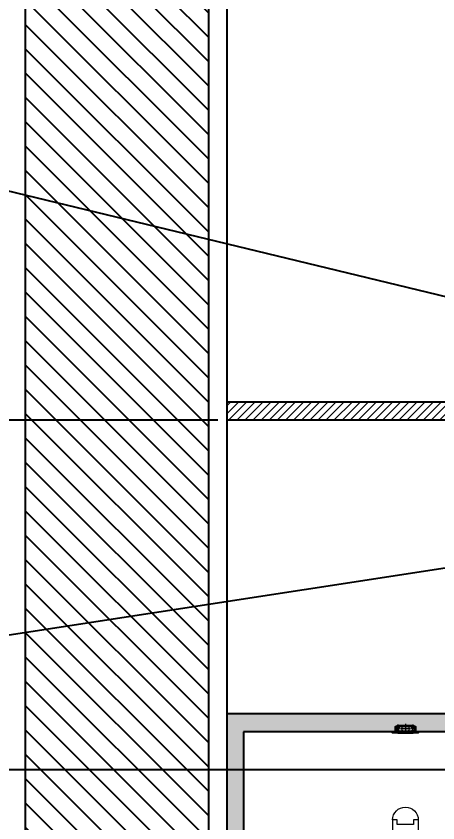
# Model space of a CAD drawing. Header units: inches. Extents: x 274057 to 444617, y 485849 to 635630.
# Drawn here: x 367036 to 367496, y 519060 to 519940 of the extents above; entities that cross this region are included whole.
import ezdxf

# ---------------------------------------------------------------- set-up
doc = ezdxf.new("R2010")
doc.units = ezdxf.units.IN
doc.header["$MEASUREMENT"] = 0
doc.linetypes.add('HIDDEN', pattern=[0.375, 0.25, -0.125])
for name, color, linetype in [('Calliper_wall hatch_CHB', 8, 'Continuous'), ('CQ Grg Gypsum', 41, 'Continuous'), ('CQ Plaster', 1, 'Continuous'), ('CQ section wall', 3, 'Continuous'), ('CQ wall section', 5, 'Continuous'), ('CQ Wood Section', 60, 'Continuous'), ('CQ_callout', 34, 'Continuous'), ('LIGHT', 4, 'Continuous')]:
    doc.layers.add(name, color=color, linetype=linetype)
for name, color, linetype, lineweight in [('CQ Gypsum Hatch', 8, 'Continuous', 20), ('CQ plan and elev dimension', 252, 'Continuous', 35), ('CQ wooh hatch', 8, 'HIDDEN', 18)]:
    doc.layers.add(name, color=color, linetype=linetype, lineweight=lineweight)
doc.styles.get("Standard").update_dxf_attribs({"font": 'arial.ttf'})
doc.dimstyles.new('CQ 50', dxfattribs={"dimscale": 0.5, "dimtxt": 150, "dimasz": 100, "dimexe": 100, "dimexo": 20, "dimgap": 80, "dimtad": 1, "dimdec": 0, "dimzin": 0, "dimdsep": 46, "dimtxsty": 'Standard', "dimblk": 'DOT', "dimcen": 100, "dimclrd": 250, "dimclre": 250, "dimclrt": 3, "dimadec": 0, "dimazin": 0, "dimtfac": 1, "dimtdec": 0, "dimtofl": 0, "dimtmove": 0, "dimatfit": 3, "dimfxl": 3, "dimtolj": 1, "dimtzin": 0, "dimlwd": -1, "dimarcsym": 0})
doc.dimstyles.get("Standard").update_dxf_attribs({"dimtxt": 0.18, "dimasz": 0.18, "dimexe": 0.18, "dimexo": 0.0625, "dimgap": 0.09, "dimtad": 0, "dimtih": 1, "dimtoh": 1, "dimdec": 4, "dimzin": 0, "dimdsep": 46, "dimtxsty": 'Standard', "dimcen": 0.09, "dimadec": 0, "dimazin": 0, "dimtfac": 1, "dimtdec": 4, "dimtofl": 0, "dimtmove": 0, "dimatfit": 3, "dimfxl": 1, "dimtolj": 1, "dimtzin": 0, "dimarcsym": 0})

# ---------------------------------------------------------------- blocks, each defined once
blk = doc.blocks.new('ff15 section c and d')
at = {"layer": 'Calliper_wall hatch_CHB'}
h = blk.add_hatch(dxfattribs=at)
h.set_pattern_fill('ANSI31,_O', color=8, scale=150)
h.set_pattern_definition([(45, (0, 0), (-13.25825214724776, 13.25825214724777), [])])
h.paths.add_polyline_path([(351925.355978742, 516299.2839683143), (351725.3559787967, 516299.2839683144), (351725.3559787967, 519999.2839683145), (351925.355978742, 519999.2839683145)])
h.paths.add_polyline_path([(358625.3565423972, 516299.283968315), (358425.3556870422, 516299.283968315), (358425.3556870422, 519999.2839683152), (358625.3565423972, 519999.2839683152)])
at = {"layer": 'CQ Plaster', "color": 1, "ltscale": 0.03}
blk.add_line((358405.3556869649, 516399.2839683138, 1.857095091338282e-07), (358405.3556869714, 519999.2839683152, -1.159742628575337e-07), dxfattribs=at)
at = {"layer": 'CQ section wall', "elevation": -1.201643152462454e-07}
blk.add_lwpolyline([(358625.3565423972, 516299.283968315), (358425.3556870422, 516299.283968315), (358425.3556870422, 519999.2839683152), (358625.3565423972, 519999.2839683152)], close=True, dxfattribs=at)
blk = doc.blocks.new('_Dot')
at = {"color": 0, "linetype": 'ByBlock', "lineweight": -2}
blk.add_line((-0.5, 0), (-1, 0), dxfattribs=at)
at = {"color": 0, "linetype": 'ByBlock', "const_width": 0.5}
blk.add_lwpolyline([(-0.25, 0, 1), (0.25, 0, 1)], format="xyb", close=True, dxfattribs=at)
blk = doc.blocks.new('*D142')
at = {"layer": 'CQ plan and elev dimension', "color": 250, "lineweight": -2, "transparency": 16777216}
for p, q in [((366579.6174718776, 519999.2839683678), (365178.4262079094, 519999.283968327)), ((367256.333062071, 519499.2839710935), (365178.426207924, 519499.2839710331))]:
    blk.add_line(p, q, dxfattribs=at)
at = {"layer": 'CQ plan and elev dimension', "color": 250, "transparency": 16777216}
blk.add_line((365228.4262079109, 519949.2839683285), (365228.4262079225, 519549.2839710345), dxfattribs=at)
at = {"layer": 'Defpoints', "color": 0, "transparency": 16777216}
for p in [(366589.6174718777, 519999.283968368, 0.001093449214952615), (365228.426207924, 519499.2839710345), (367266.3330620711, 519499.2839710937, 0.001093640281341307)]:
    blk.add_point(p, dxfattribs=at)
at = {"layer": 'CQ plan and elev dimension', "color": 250, "transparency": 16777216, "xscale": 50, "yscale": 50, "zscale": 50}
for p, rotation in [((365228.4262079094, 519999.2839683285), 90.00000000166753), ((365228.426207924, 519499.2839710345), 270.0000000016675)]:
    blk.add_blockref('_Dot', p, dxfattribs=dict(at, rotation=rotation))
at = {"layer": 'CQ plan and elev dimension', "color": 3, "transparency": 16777216, "insert": (365150.1332338376, 519749.2839696791), "char_height": 75, "attachment_point": 5, "rotation": 90.00000000166754}
blk.add_mtext('\\A1;500', dxfattribs=at)
blk = doc.blocks.new('*D143')
at = {"layer": 'CQ plan and elev dimension', "color": 250, "lineweight": -2, "transparency": 16777216}
for p, q in [((367256.3330611079, 519499.2839710936), (365178.4262078331, 519499.2839710331)), ((366579.6174718775, 516399.2839683142), (365178.4262079233, 516399.2839682735))]:
    blk.add_line(p, q, dxfattribs=at)
at = {"layer": 'CQ plan and elev dimension', "color": 250, "transparency": 16777216}
blk.add_line((365228.4262078346, 519449.2839710346), (365228.4262079219, 516449.2839682749), dxfattribs=at)
at = {"layer": 'Defpoints', "color": 0, "transparency": 16777216}
for p in [(367266.333061108, 519499.2839710938, 0.001093640281341307), (365228.4262079234, 516399.2839682748), (366589.6174718775, 516399.2839683144, 0.0003748020390216553)]:
    blk.add_point(p, dxfattribs=at)
at = {"layer": 'CQ plan and elev dimension', "color": 250, "transparency": 16777216, "xscale": 50, "yscale": 50, "zscale": 50}
for p, rotation in [((365228.4262078331, 519499.2839710346), 90.00000000166753), ((365228.4262079233, 516399.2839682749), 270.0000000016675)]:
    blk.add_blockref('_Dot', p, dxfattribs=dict(at, rotation=rotation))
at = {"layer": 'CQ plan and elev dimension', "color": 3, "transparency": 16777216, "insert": (365150.1076539901, 517949.2839696525), "char_height": 75, "attachment_point": 5, "rotation": 90.00000000166754}
blk.add_mtext('\\A1;3100', dxfattribs=at)
blk = doc.blocks.new('ff15 section ceiling c and f')
at = {"layer": 'CQ Gypsum Hatch'}
h = blk.add_hatch(dxfattribs=at)
h.set_pattern_fill('ANSI31', color=256, scale=50, angle=90, style=0)
h.set_pattern_definition([(135, (0, 0), (-4.419417382415922, -4.419417382415921), [])])
edge = h.paths.add_edge_path()
edge.add_line((399135.7603333126, 531700.9131768204), (399797.7219568984, 531700.9132141671))
edge.add_line((399797.7219568984, 531700.9132141671), (399797.7219597168, 531720.9132141672))
edge.add_line((399797.7219597168, 531720.9132141672), (399149.2796168165, 531720.9131768204))
edge.add_line((399149.2796168165, 531720.9131768204), (399023.6404760531, 531875.7791729311))
edge.add_line((399023.6404760531, 531875.7791729311), (398997.7219579432, 531875.779172931))
edge.add_line((398997.7219579432, 531875.779172931), (398997.7219579432, 531867.0799875855))
edge.add_line((398997.7219579432, 531867.0799875855), (399003.6215580699, 531867.0799875855))
edge.add_arc((399003.6215580701, 531864.3494917736), 2.730495811905712, -0.24790222609988177, 90.00000000488558, ccw=False)
edge.add_line((399006.352028324, 531864.3376777468), (399006.352028324, 531821.8072936139))
edge.add_line((399006.352028324, 531821.8072936139), (399045.0971967691, 531821.8072936139))
edge.add_arc((399087.0332693123, 531820.0844115071), 41.97144866576382, 177.6474098499209, 235.6081869532886)
edge.add_line((399063.3257344012, 531785.4498147643), (399063.3257344012, 531776.809580574))
edge.add_line((399063.3257344012, 531776.809580574), (399075.3386882829, 531776.8095805743))
edge.add_line((399075.3386882829, 531776.8095805743), (399075.3386882829, 531740.5795928838))
edge.add_line((399075.3386882829, 531740.5795928838), (399097.2326359497, 531740.5795928838))
edge.add_line((399097.2326359497, 531740.5795928838), (399097.2326359497, 531733.8983895143))
edge.add_arc((399098.4602222534, 531715.1946664299), 18.74396503815399, 22.06733330261511, 93.75512291140558, ccw=False)
edge.add_arc((399135.1993710512, 531727.686032733), 20.12030587957053, 195.7141126401717, 271.5976365186169)
edge.add_line((399135.7603333127, 531707.5735483009), (399135.7603333126, 531700.9131768204))
edge.add_line((399135.7603333126, 531700.9131768204), (399144.5651240504, 531700.9131768204))
at = {"layer": 'CQ Grg Gypsum', "elevation": -0.001452036967413066}
blk.add_lwpolyline([(399135.7603333126, 531700.9131768204), (399797.7219568984, 531700.9132141671), (399797.7219597168, 531720.9132141672), (399149.2796168165, 531720.9131768204), (399023.6404760531, 531875.7791729311), (398997.7219579432, 531875.779172931), (398997.7219579432, 531867.0799875855), (399003.6215580699, 531867.0799875855, -0.4154813949706535), (399006.352028324, 531864.3376777468), (399006.352028324, 531821.8072936139), (399045.0971967691, 531821.8072936139, 0.2584350037517542), (399063.3257344012, 531785.4498147643), (399063.3257344012, 531776.809580574), (399075.3386882829, 531776.8095805743), (399075.3386882829, 531740.5795928838), (399097.2326359497, 531740.5795928838), (399097.2326359497, 531733.8983895143, -0.3234142676471498), (399115.8310602945, 531722.2366981754, 0.3437592340717269), (399135.7603333127, 531707.5735483009), (399135.7603333126, 531700.9131768204), (399144.5651240504, 531700.9131768204)], format="xyb", dxfattribs=at)
blk = doc.blocks.new('atenalux street R1')
at = {"layer": 'LIGHT'}
h = blk.add_hatch(color=256, dxfattribs=at)
h.dxf.hatch_style = 1
edge = h.paths.add_edge_path()
edge.add_line((29467.83443352746, -4511.555309089547), (29453.40413005718, -4511.555309089547))
edge.add_line((29453.40413005718, -4511.555309089547), (29453.40413005718, -4513.662257986609))
edge.add_line((29453.40413005718, -4513.662257986609), (29452.45883643753, -4514.567186548901))
edge.add_arc((29452.78299993223, -4514.866742556777), 0.4413793981953843, 137.2593077479785, 237.5670454932798)
edge.add_arc((29452.14570792602, -4515.869678548361), 0.7469057966938787, -90, 57.56704549272081, ccw=False)
edge.add_line((29452.14570792602, -4516.616584345054), (29450.62951455152, -4516.616584345054))
edge.add_line((29450.62951455152, -4516.616584345054), (29450.62951455152, -4517.789049496232))
edge.add_line((29450.62951455152, -4517.789049496232), (29451.69025579531, -4517.789049496232))
edge.add_line((29451.69025579531, -4517.789049496232), (29451.69025579531, -4518.404540865961))
edge.add_line((29451.69025579531, -4518.404540865961), (29446.61928179232, -4518.404540865961))
edge.add_line((29446.61928179232, -4518.404540865961), (29446.61928179232, -4517.515997486117))
edge.add_line((29446.61928179232, -4517.515997486117), (29449.65554106768, -4517.515997486117))
edge.add_line((29449.65554106768, -4517.515997486117), (29449.65554106768, -4516.583313728903))
edge.add_line((29449.65554106768, -4516.583313728903), (29449.85554106769, -4516.583313728903))
edge.add_line((29449.85554106769, -4516.583313728903), (29449.85554106769, -4516.283313728904))
edge.add_line((29449.85554106769, -4516.283313728904), (29449.65554106768, -4516.283313728904))
edge.add_line((29449.65554106768, -4516.283313728904), (29449.65554106768, -4514.906767428086))
edge.add_line((29449.65554106768, -4514.906767428086), (29449.85554106769, -4514.906767428086))
edge.add_line((29449.85554106769, -4514.906767428086), (29449.85554106769, -4514.606767428086))
edge.add_line((29449.85554106769, -4514.606767428086), (29449.65554106768, -4514.606767428086))
edge.add_line((29449.65554106768, -4514.606767428086), (29449.65554106768, -4513.068063877311))
edge.add_line((29449.65554106768, -4513.068063877311), (29449.85554106769, -4513.068063877311))
edge.add_line((29449.85554106769, -4513.068063877311), (29449.85554106769, -4512.768063877312))
edge.add_line((29449.85554106769, -4512.768063877312), (29449.65554106768, -4512.768063877312))
edge.add_line((29449.65554106768, -4512.768063877312), (29449.65554106768, -4511.662698722203))
edge.add_line((29449.65554106768, -4511.662698722203), (29450.64528599445, -4511.662698722203))
edge.add_line((29450.64528599445, -4511.662698722203), (29450.64528599445, -4513.899163369308))
edge.add_arc((29450.90548170409, -4513.713097602993), 0.3198785343063469, 215.5685321116466, 324.4314678887325)
edge.add_line((29451.16567741373, -4513.899163369308), (29452.4136404138, -4512.154002908886))
edge.add_arc((29452.60931374454, -4511.116647501909), 1.055648754439101, 100.6820267683716, 259.3179732316192, ccw=False)
edge.add_arc((29452.4397569253, -4510.485504116509), 0.4070507077110688, 22.98289507618182, 93.6786434880562, ccw=False)
edge.add_line((29452.81449654222, -4510.32656860078), (29468.42406704242, -4510.32656860078))
edge.add_arc((29468.79880665933, -4510.485504116502), 0.4070507077033902, 86.32135651290008, 157.0171049245612, ccw=False)
edge.add_arc((29468.62924984009, -4511.116647501909), 1.055648754439994, -79.31797323161919, 79.3179732316284, ccw=False)
edge.add_line((29468.82492317083, -4512.154002908886), (29470.0728861709, -4513.899163369308))
edge.add_arc((29470.33308188054, -4513.713097602993), 0.3198785343063469, 215.5685321116466, 324.4314678887325)
edge.add_line((29470.59327759019, -4513.899163369308), (29470.59327759019, -4511.662698722203))
edge.add_line((29470.59327759019, -4511.662698722203), (29471.58302251695, -4511.662698722203))
edge.add_line((29471.58302251695, -4511.662698722203), (29471.58302251695, -4512.768063877312))
edge.add_line((29471.58302251695, -4512.768063877312), (29471.38302251695, -4512.768063877312))
edge.add_line((29471.38302251695, -4512.768063877312), (29471.38302251695, -4513.068063877311))
edge.add_line((29471.38302251695, -4513.068063877311), (29471.58302251695, -4513.068063877311))
edge.add_line((29471.58302251695, -4513.068063877311), (29471.58302251695, -4514.606767428086))
edge.add_line((29471.58302251695, -4514.606767428086), (29471.38302251695, -4514.606767428086))
edge.add_line((29471.38302251695, -4514.606767428086), (29471.38302251695, -4514.906767428086))
edge.add_line((29471.38302251695, -4514.906767428086), (29471.58302251695, -4514.906767428086))
edge.add_line((29471.58302251695, -4514.906767428086), (29471.58302251695, -4516.283313728904))
edge.add_line((29471.58302251695, -4516.283313728904), (29471.38302251695, -4516.283313728904))
edge.add_line((29471.38302251695, -4516.283313728904), (29471.38302251695, -4516.583313728903))
edge.add_line((29471.38302251695, -4516.583313728903), (29471.58302251695, -4516.583313728903))
edge.add_line((29471.58302251695, -4516.583313728903), (29471.58302251695, -4517.515997486117))
edge.add_line((29471.58302251695, -4517.515997486117), (29474.61928179232, -4517.515997486117))
edge.add_line((29474.61928179232, -4517.515997486117), (29474.61928179232, -4518.404540865961))
edge.add_line((29474.61928179232, -4518.404540865961), (29469.54830778933, -4518.404540865961))
edge.add_line((29469.54830778933, -4518.404540865961), (29469.54830778933, -4517.789049496232))
edge.add_line((29469.54830778933, -4517.789049496232), (29470.60904903311, -4517.789049496232))
edge.add_line((29470.60904903311, -4517.789049496232), (29470.60904903311, -4516.616584345054))
edge.add_line((29470.60904903311, -4516.616584345054), (29469.09285565862, -4516.616584345054))
edge.add_arc((29469.09285565862, -4515.869678548361), 0.7469057966927721, 122.43295450704369, 270.0000000002791, ccw=False)
edge.add_arc((29468.45556365241, -4514.866742556773), 0.4413793981967856, 302.432954506005, 402.7406922509469)
edge.add_line((29468.77972714712, -4514.567186548901), (29467.83443352746, -4513.662257986609))
edge.add_line((29467.83443352746, -4513.662257986609), (29467.83443352746, -4511.555309089547))
at = {"layer": 'LIGHT', "lineweight": 0}
for p, q in [((29460.61928179231, -4508.584256056457), (29460.61928179231, -4519.282188711583)), ((29465.99725275743, -4513.96222702157), (29455.29932010231, -4513.96222702157))]:
    blk.add_line(p, q, dxfattribs=at)
at = {"layer": 'LIGHT'}
blk.add_lwpolyline([(29467.83443352746, -4511.555309089547), (29453.40413005718, -4511.555309089547), (29453.40413005718, -4513.662257986609), (29452.45883643753, -4514.567186548901, 0.4679434159390717), (29452.54628271705, -4515.239275418669, -0.7505964113906362), (29452.14570792602, -4516.616584345054), (29450.62951455152, -4516.616584345054), (29450.62951455152, -4517.789049496232), (29451.69025579531, -4517.789049496232), (29451.69025579531, -4518.404540865961), (29446.61928179232, -4518.404540865961), (29446.61928179232, -4517.515997486117), (29449.65554106768, -4517.515997486117), (29449.65554106768, -4516.583313728903), (29449.85554106769, -4516.583313728903), (29449.85554106769, -4516.283313728904), (29449.65554106768, -4516.283313728904), (29449.65554106768, -4514.906767428086), (29449.85554106769, -4514.906767428086), (29449.85554106769, -4514.606767428086), (29449.65554106768, -4514.606767428086), (29449.65554106768, -4513.068063877311), (29449.85554106769, -4513.068063877311), (29449.85554106769, -4512.768063877312), (29449.65554106768, -4512.768063877312), (29449.65554106768, -4511.662698722203), (29450.64528599445, -4511.662698722203), (29450.64528599445, -4513.899163369308, 0.514277380579591), (29451.16567741373, -4513.899163369308), (29452.4136404138, -4512.154002908886, -0.8290075107462632), (29452.4136404138, -4510.079292094931, -0.3186395684988785), (29452.81449654222, -4510.32656860078), (29468.42406704242, -4510.32656860078), (29468.42406704242, -4510.32656860078, -0.3186395684988785), (29468.82492317083, -4510.079292094931, -0.8290075107462632), (29468.82492317083, -4512.154002908886), (29470.0728861709, -4513.899163369308, 0.514277380579591), (29470.59327759019, -4513.899163369308), (29470.59327759019, -4511.662698722203), (29471.58302251695, -4511.662698722203), (29471.58302251695, -4512.768063877312), (29471.38302251695, -4512.768063877312), (29471.38302251695, -4513.068063877311), (29471.58302251695, -4513.068063877311), (29471.58302251695, -4514.606767428086), (29471.38302251695, -4514.606767428086), (29471.38302251695, -4514.906767428086), (29471.58302251695, -4514.906767428086), (29471.58302251695, -4516.283313728904), (29471.38302251695, -4516.283313728904), (29471.38302251695, -4516.583313728903), (29471.58302251695, -4516.583313728903), (29471.58302251695, -4517.515997486117), (29474.61928179232, -4517.515997486117), (29474.61928179232, -4518.404540865961), (29469.54830778933, -4518.404540865961), (29469.54830778933, -4517.789049496232), (29470.60904903311, -4517.789049496232), (29470.60904903311, -4516.616584345054), (29469.09285565862, -4516.616584345054, -0.7505964113906362), (29468.69228086759, -4515.239275418669, 0.4679434159390717), (29468.77972714712, -4514.567186548901), (29467.83443352746, -4513.662257986609), (29467.83443352746, -4511.555309089547)], format="xyb", close=True, dxfattribs=at)
blk.add_lwpolyline([(29451.12951455152, -4517.116584345052), (29451.12951455152, -4517.789049496232), (29452.1902557953, -4517.789049496232), (29452.1902557953, -4518.404540865961), (29469.04830778933, -4518.404540865961), (29469.04830778933, -4517.789049496232), (29470.10904903311, -4517.789049496232), (29470.10904903311, -4517.116584345052)], close=True, dxfattribs=at)
at = {"layer": 'LIGHT', "lineweight": 0}
blk.add_circle((29460.61928179231, -4513.933222384021), 4, dxfattribs=at)
blk = doc.blocks.new('tv cabinet section')
at = {"layer": 'CQ wooh hatch', "ltscale": 1000}
h = blk.add_hatch(dxfattribs=at)
h.set_pattern_fill('GOST_WOOD', color=256, angle=44.99999999999999, style=0)
h.set_pattern_definition([(135, (283.2268585989368, -8.265487849712372e-09), (4.242640687119286, 4.242640687119285), [10, -2]), (135, (286.0552857236835, -8.265488293801582e-09), (4.242640687119286, 4.242640687119285), [6, -1.5, 3, -1.5]), (135, (289.590819629615, -0.7071067894520366), (4.242640687119286, 4.242640687119285), [10, -2])])
h.paths.add_polyline_path([(362717.2161616108, 519159.3034985713), (362717.1469094784, 517274.194905083), (362699.2125221749, 517274.194905083), (362699.2161616107, 519179.3034985713), (363149.2160061703, 519179.3034985713), (363149.2160061703, 519169.3034985714), (363149.2160061703, 519159.3034985713), (363139.2161616108, 519159.3034985713)])
at = {"layer": 'CQ Wood Section', "ltscale": 1000, "elevation": 0.09198003819874909}
blk.add_lwpolyline([(362717.2161616108, 519159.3034985713), (362717.1469094784, 517274.194905083), (362699.2125221749, 517274.194905083), (362699.2161616107, 519179.3034985713), (363149.2160061703, 519179.3034985713), (363149.2160061703, 519169.3034985714), (363149.2160061703, 519159.3034985713), (363139.2161616108, 519159.3034985713), (362717.2161616108, 519159.3034985713)], dxfattribs=at)
at = {"layer": 'LIGHT', "lineweight": 0}
for p, q in [((362879.7161425072, 519063.4192627398, 0.09197994534399452), (362879.7126127657, 517369.8707941537, -0.05961635562786627)), ((362907.7161425072, 519063.4192627398, 0.09197994534399452), (362907.7126127657, 517369.8707941537, -0.05961635562786627))]:
    blk.add_line(p, q, dxfattribs=at)
at = {"layer": 'LIGHT', "lineweight": 0, "elevation": 0.09197994534399452}
blk.add_lwpolyline([(362907.7161425072, 519063.4192627398), (362902.6451685042, 519063.4192627398), (362902.6451685042, 519058.4192627398), (362884.7871165102, 519058.4192627398), (362884.7871165102, 519063.4192627398), (362879.7161425072, 519063.4192627398, -1), (362907.7161425072, 519063.4192627398, -0.9284523847026748), (362907.7161425072, 519063.4192627398, -0.0906194143049797)], format="xyb", dxfattribs=at)
at = {"layer": 'CQ Wood Section', "ltscale": 1000}
blk.add_blockref('atenalux street R1', (333433.0968607148, 523676.8194960575, 0.09197994534399455), dxfattribs=at)

msp = doc.modelspace()

# ---------------------------------------------------------------- block references
at = {"layer": 'CQ Grg Gypsum', "xscale": -1}
msp.add_blockref('ff15 section ceiling c and f', (767064.0550189695, -12201.62924307329, 0.001451961217652908), dxfattribs=at)
at = {"layer": 'CQ wall section', "xscale": -1}
msp.add_blockref('ff15 section c and d', (725671.6887497711, 0), dxfattribs=at)
at = {"layer": 'CQ Wood Section'}
msp.add_blockref('tv cabinet section', (4567.116901190311, 8.265487849712372e-09, -3.466460078120264e-07), dxfattribs=at)

# ---------------------------------------------------------------- dimensions: what is measured, and where the dimension line sits
at = {"layer": 'CQ plan and elev dimension'}
for base, p1, p2, picture, middle in [((365228.426207924, 519499.2839710345, -0.001093716031101465), (366589.6174718777, 519999.2839683681, -2.668161488497429e-07), (367266.3330620711, 519499.2839710938, -7.57497601582436e-08), '*D142', (365150.1332338376, 519749.2839696791, -0.001093716031101465)), ((365228.4262079234, 516399.2839682748, -0.001093716031101465), (367266.333061108, 519499.2839710938, -7.57497601582436e-08), (366589.6174718775, 516399.2839683145, -0.0007189139920798096), '*D143', (365150.1076539901, 517949.2839696525, -0.001093716031101465))]:
    dim = msp.add_linear_dim(base=base, p1=p1, p2=p2, angle=90.00000000166753, dimstyle='CQ 50', override={"dimtmove": 1}, dxfattribs=at)
    dim.commit()
    dim.dimension.update_dxf_attribs({"geometry": picture, "text_midpoint": middle})

# ---------------------------------------------------------------- leaders
at = {"layer": 'CQ_callout'}
for points in [[(367915.1114184191, 519635.3255747419), (367418.4936537892, 520395.0307349846), (366547.9784300317, 520395.0307349848)], [(367858.7755163824, 519643.2761207432), (367418.4936537892, 520271.8101179121), (366547.9784300317, 520271.8101179123)], [(367913.9822660387, 519534.4073585895), (366844.146013098, 519793.4282307627), (366546.9625307206, 519793.4282307632)], [(367940.3054691869, 519404.947792922), (366868.9690712602, 519240.1527986538), (366571.7855888828, 519240.1527986544)], [(369471.2823274197, 518964.3636338768), (367876.4892411987, 519117.8941095849), (366547.9784300319, 519117.8941095851)]]:
    msp.add_leader(points, dimstyle='Standard', override={"dimasz": 10, "dimldrblk": 'Dot', "dimfxl": 0.1, "dimarcsym": 2}, dxfattribs=at)

doc.saveas('drawing.dxf')
